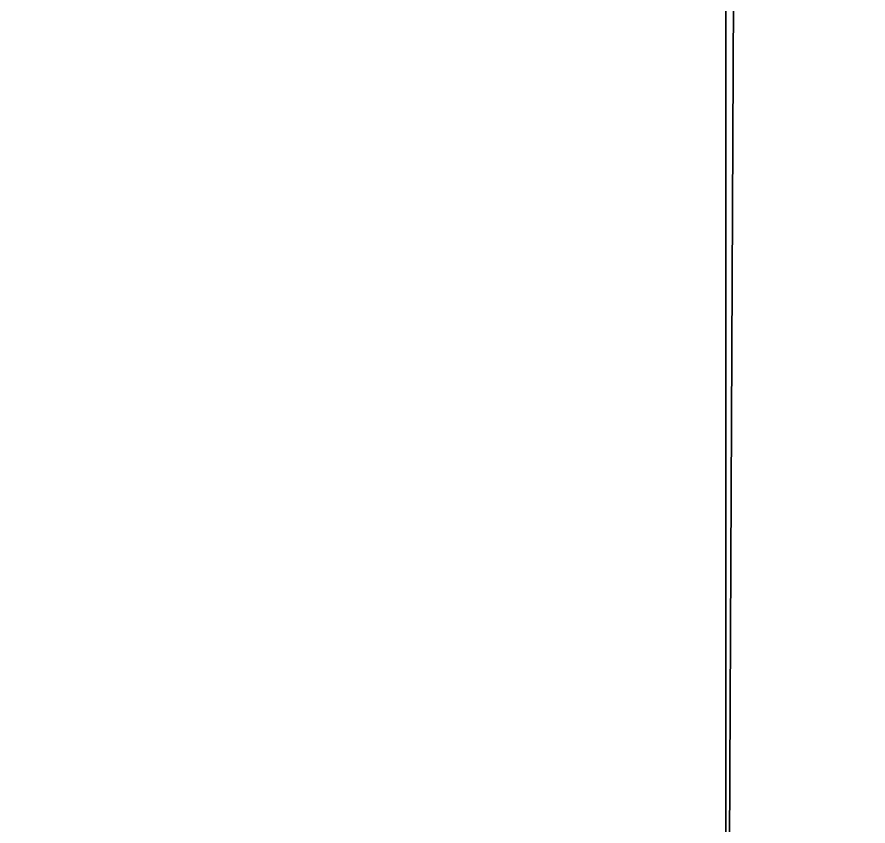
# Model space of a CAD drawing. Header units: millimetres. Extents: x 963 to 2563, y 1239 to 1839.
# Drawn here: x 1046.45542 to 1046.48179, y 1507.06143 to 1507.08649 of the extents above; entities that cross this region are included whole.
import ezdxf

# ---------------------------------------------------------------- set-up
doc = ezdxf.new("R2010")
doc.units = ezdxf.units.MM
doc.header["$LTSCALE"] = 25.4
doc.layers.get('0').update_dxf_attribs({"true_color": 0xffffff})

# ---------------------------------------------------------------- blocks, each defined once
blk = doc.blocks.new('Component#91')
at = {"color": 0}
blk.add_line((8244.628583, 16268.860038, -455.549235), (8244.628583, 16256.860038, -455.549235), dxfattribs=at)
blk.add_line((8244.628583, 16268.860038, -455.549235), (8244.628583, 16256.860038, -455.549235), dxfattribs=at)
mesh = blk.add_polyface(dxfattribs=at)
corners = [(9031.089525, 16268.860038, -721.755551), (8161.089525, 16256.860038, -721.755551), (8161.089525, 16268.860038, -721.755551), (9031.089525, 16256.860038, -721.755551)]
mesh.append_faces([[corners[k] for k in face] for face in [(0, 1, 2), (1, 0, 3)]], dxfattribs={"vtx0": -1, "color": 0})
mesh = blk.add_polyface(dxfattribs=at)
corners = [(9031.089525, 16256.860038, 1278.244449), (8161.089525, 16268.860038, 1278.244449), (8161.089525, 16256.860038, 1278.244449), (9031.089525, 16268.860038, 1278.244449)]
mesh.append_faces([[corners[k] for k in face] for face in [(0, 1, 2), (1, 0, 3)]], dxfattribs={"vtx0": -1, "color": 0})
mesh = blk.add_polyface(dxfattribs=at)
corners = [(8245.540583, 16268.860038, 751.047608), (8242.519573, 16256.860038, 754.971117), (8245.540583, 16256.860038, 751.047608), (8242.519573, 16268.860038, 754.971117)]
mesh.append_faces([[corners[k] for k in face] for face in [(0, 1, 2), (1, 0, 3)]], dxfattribs={"vtx0": -1, "color": 0})
mesh = blk.add_polyface(dxfattribs=at)
corners = [(8244.704583, 16268.860038, 601.86888), (8243.992083, 16256.860038, 601.75488), (8243.992083, 16268.860038, 601.75488), (8244.704583, 16256.860038, 601.86888)]
mesh.append_faces([[corners[k] for k in face] for face in [(0, 1, 2), (1, 0, 3)]], dxfattribs={"vtx0": -1, "color": 0})
mesh = blk.add_polyface(dxfattribs=at)
corners = [(8244.961083, 16256.860038, 1096.86239), (8244.039583, 16268.860038, 1097.52074), (8244.039583, 16256.860038, 1097.52074), (8244.961083, 16268.860038, 1096.86239)]
mesh.append_faces([[corners[k] for k in face] for face in [(0, 1, 2), (1, 0, 3)]], dxfattribs={"vtx0": -1, "color": 0})
mesh = blk.add_polyface(dxfattribs=at)
corners = [(8244.771083, 16256.860038, -334.072555), (8244.049083, 16268.860038, -333.721055), (8244.049083, 16256.860038, -333.721055), (8244.771083, 16268.860038, -334.072555)]
mesh.append_faces([[corners[k] for k in face] for face in [(0, 1, 2), (1, 0, 3)]], dxfattribs={"vtx0": -1, "color": 0})
mesh = blk.add_polyface(dxfattribs=at)
corners = [(8244.885083, 16268.860038, 1102.49019), (8244.068083, 16256.860038, 1102.13584), (8244.068083, 16268.860038, 1102.13584), (8244.885083, 16256.860038, 1102.49019)]
mesh.append_faces([[corners[k] for k in face] for face in [(0, 1, 2), (1, 0, 3)]], dxfattribs={"vtx0": -1, "color": 0})
mesh = blk.add_polyface(dxfattribs=at)
corners = [(8245.018083, 16268.860038, 1035.782045), (8244.096583, 16256.860038, 1035.800095), (8244.096583, 16268.860038, 1035.800095), (8245.018083, 16256.860038, 1035.782045)]
mesh.append_faces([[corners[k] for k in face] for face in [(0, 1, 2), (1, 0, 3)]], dxfattribs={"vtx0": -1, "color": 0})
mesh = blk.add_polyface(dxfattribs=at)
corners = [(8244.828083, 16268.860038, 560.819313), (8244.210583, 16256.860038, 561.560313), (8244.828083, 16256.860038, 560.819313), (8244.210583, 16268.860038, 561.560313)]
mesh.append_faces([[corners[k] for k in face] for face in [(0, 1, 2), (1, 0, 3)]], dxfattribs={"vtx0": -1, "color": 0})
mesh = blk.add_polyface(dxfattribs=at)
corners = [(8244.248583, 16268.860038, -294.267488), (8244.790083, 16256.860038, -293.393488), (8244.248583, 16256.860038, -294.267488), (8244.790083, 16268.860038, -293.393488)]
mesh.append_faces([[corners[k] for k in face] for face in [(0, 1, 2), (1, 0, 3)]], dxfattribs={"vtx0": -1, "color": 0})
mesh = blk.add_polyface(dxfattribs=at)
corners = [(8245.227083, 16256.860038, 994.996578), (8244.353083, 16268.860038, 995.588428), (8244.353083, 16256.860038, 995.588428), (8245.227083, 16268.860038, 994.996578)]
mesh.append_faces([[corners[k] for k in face] for face in [(0, 1, 2), (1, 0, 3)]], dxfattribs={"vtx0": -1, "color": 0})
mesh = blk.add_polyface(dxfattribs=at)
corners = [(8244.353083, 16268.860038, 869.981138), (8244.647583, 16256.860038, 882.410007), (8244.353083, 16256.860038, 869.981138), (8244.647583, 16268.860038, 882.410007)]
mesh.append_faces([[corners[k] for k in face] for face in [(0, 1, 2), (1, 0, 3)]], dxfattribs={"vtx0": -1, "color": 0})
mesh = blk.add_polyface(dxfattribs=at)
corners = [(8244.353083, 16268.860038, 373.270028), (8244.942083, 16256.860038, 374.619028), (8244.353083, 16256.860038, 373.270028), (8244.942083, 16268.860038, 374.619028)]
mesh.append_faces([[corners[k] for k in face] for face in [(0, 1, 2), (1, 0, 3)]], dxfattribs={"vtx0": -1, "color": 0})
mesh = blk.add_polyface(dxfattribs=at)
corners = [(8246.053583, 16268.860038, 764.632627), (8244.381583, 16256.860038, 763.540127), (8244.381583, 16268.860038, 763.540127), (8246.053583, 16256.860038, 764.632627)]
mesh.append_faces([[corners[k] for k in face] for face in [(0, 1, 2), (1, 0, 3)]], dxfattribs={"vtx0": -1, "color": 0})
mesh = blk.add_polyface(dxfattribs=at)
corners = [(8244.448083, 16268.860038, -367.161102), (8245.103583, 16256.860038, -366.382102), (8244.448083, 16256.860038, -367.161102), (8245.103583, 16268.860038, -366.382102)]
mesh.append_faces([[corners[k] for k in face] for face in [(0, 1, 2), (1, 0, 3)]], dxfattribs={"vtx0": -1, "color": 0})
mesh = blk.add_polyface(dxfattribs=at)
corners = [(8245.151083, 16256.860038, -245.000412), (8244.467083, 16268.860038, -245.009912), (8244.467083, 16256.860038, -245.009912), (8245.151083, 16268.860038, -245.000412)]
mesh.append_faces([[corners[k] for k in face] for face in [(0, 1, 2), (1, 0, 3)]], dxfattribs={"vtx0": -1, "color": 0})
mesh = blk.add_polyface(dxfattribs=at)
corners = [(8245.892083, 16268.860038, 276.445886), (8244.476583, 16256.860038, 278.972886), (8245.892083, 16256.860038, 276.445886), (8244.476583, 16268.860038, 278.972886)]
mesh.append_faces([[corners[k] for k in face] for face in [(0, 1, 2), (1, 0, 3)]], dxfattribs={"vtx0": -1, "color": 0})
mesh = blk.add_polyface(dxfattribs=at)
corners = [(8244.628583, 16268.860038, -455.549235), (8244.543083, 16256.860038, -445.146716), (8244.628583, 16256.860038, -455.549235), (8244.543083, 16268.860038, -445.146716)]
mesh.append_faces([[corners[k] for k in face] for face in [(0, 1, 2), (1, 0, 3)]], dxfattribs={"vtx0": -1, "color": 0})
mesh = blk.add_polyface(dxfattribs=at)
corners = [(8244.571583, 16268.860038, -498.897802), (8244.657083, 16256.860038, -497.187802), (8244.571583, 16256.860038, -498.897802), (8244.657083, 16268.860038, -497.187802)]
mesh.append_faces([[corners[k] for k in face] for face in [(0, 1, 2), (1, 0, 3)]], dxfattribs={"vtx0": -1, "color": 0})
mesh = blk.add_polyface(dxfattribs=at)
corners = [(8245.179583, 16256.860038, 792.087665), (8244.581083, 16268.860038, 792.268174), (8244.581083, 16256.860038, 792.268174), (8245.179583, 16268.860038, 792.087665)]
mesh.append_faces([[corners[k] for k in face] for face in [(0, 1, 2), (1, 0, 3)]], dxfattribs={"vtx0": -1, "color": 0})
mesh = blk.add_polyface(dxfattribs=at)
corners = [(8245.198583, 16268.860038, 2.902468), (8244.581083, 16256.860038, 2.911968), (8244.581083, 16268.860038, 2.911968), (8245.198583, 16256.860038, 2.902468)]
mesh.append_faces([[corners[k] for k in face] for face in [(0, 1, 2), (1, 0, 3)]], dxfattribs={"vtx0": -1, "color": 0})
mesh = blk.add_polyface(dxfattribs=at)
corners = [(8244.733083, 16268.860038, -502.298811), (8244.600083, 16256.860038, -500.598302), (8244.733083, 16256.860038, -502.298811), (8244.600083, 16268.860038, -500.598302)]
mesh.append_faces([[corners[k] for k in face] for face in [(0, 1, 2), (1, 0, 3)]], dxfattribs={"vtx0": -1, "color": 0})
mesh = blk.add_polyface(dxfattribs=at)
corners = [(8244.685583, 16268.860038, -465.961254), (8244.628583, 16256.860038, -455.549235), (8244.685583, 16256.860038, -465.961254), (8244.628583, 16268.860038, -455.549235)]
mesh.append_faces([[corners[k] for k in face] for face in [(0, 1, 2), (1, 0, 3)]], dxfattribs={"vtx0": -1, "color": 0})
blk = doc.blocks.new('export.dwg#1')
at = {"color": 0}
blk.add_blockref('Component#91', (-8161.089525, -15988.860038, 746.755551), dxfattribs=at)

msp = doc.modelspace()

# ---------------------------------------------------------------- block references
at = {"color": 0}
msp.add_blockref('export.dwg#1', (962.938326, 1239.036366), dxfattribs=at)

doc.saveas('drawing.dxf')
